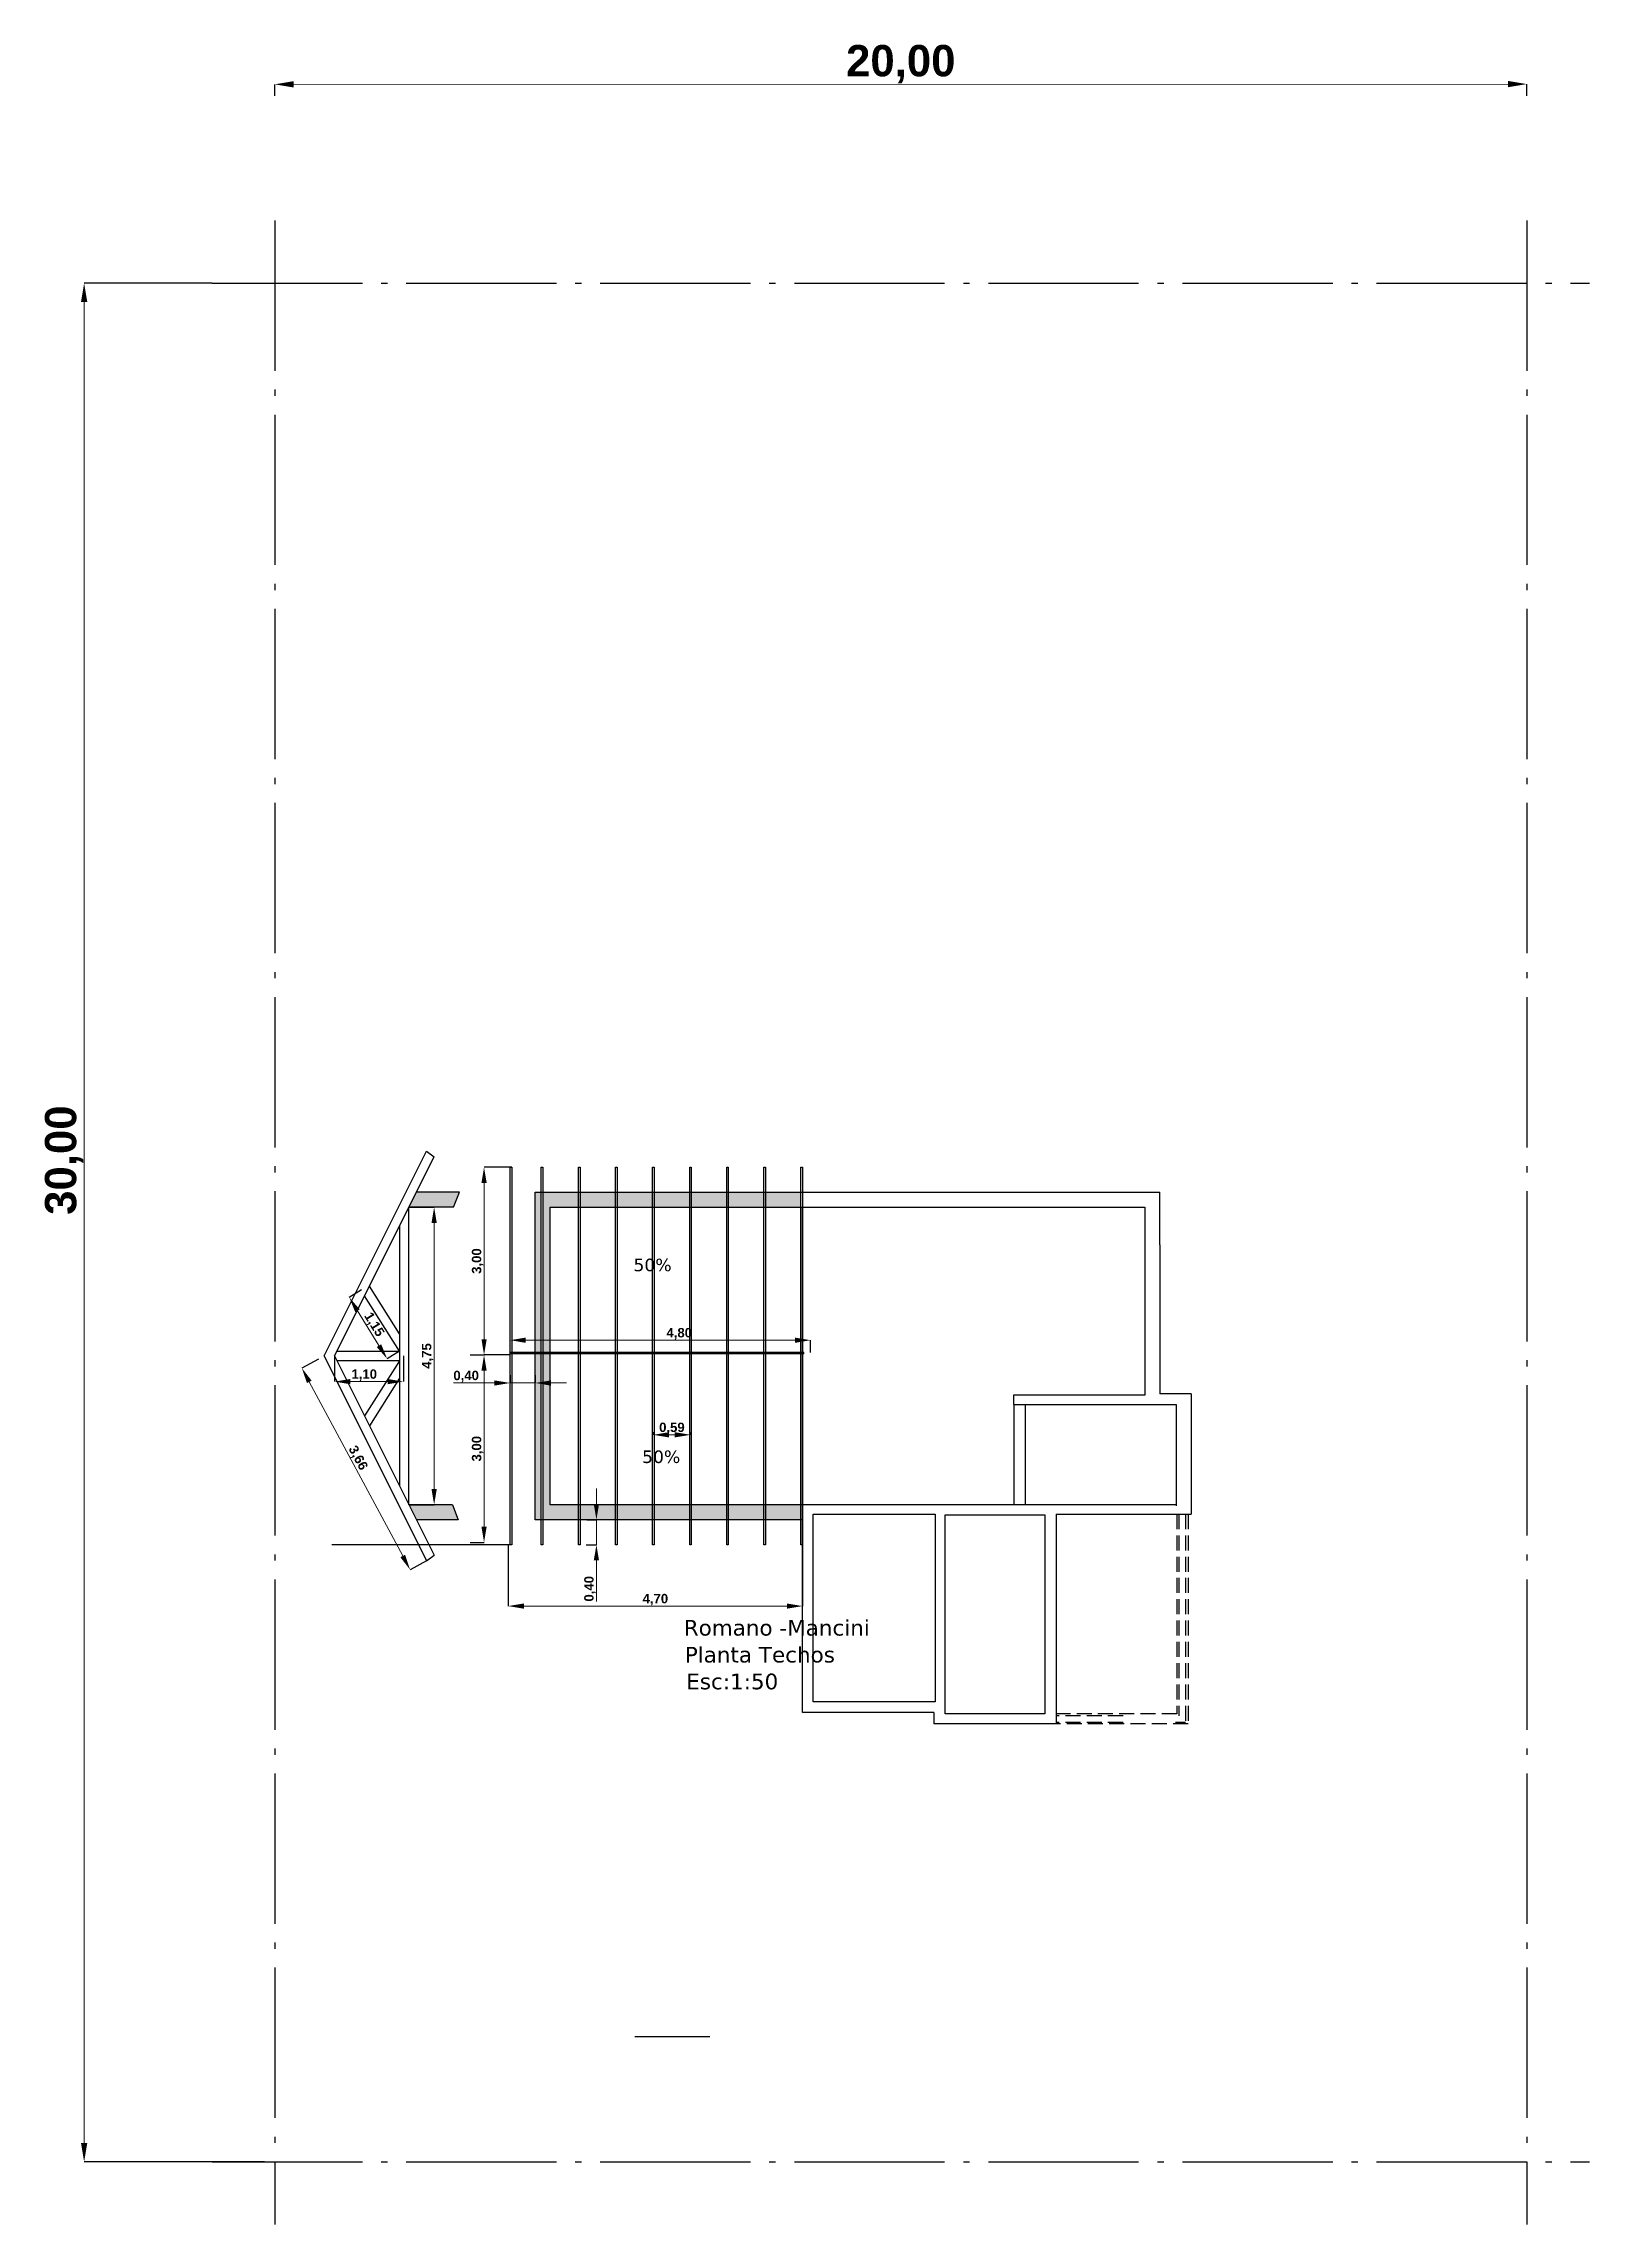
# Model space of a CAD drawing. Header units: millimetres. Extents: x 1560 to 3571, y 1479 to 1743.
# Drawn here: x 1559.64 to 1584.33, y 1479.09 to 1513.92 of the extents above; entities outside this region: 1.
import ezdxf

# ---------------------------------------------------------------- set-up
doc = ezdxf.new("R2010")
doc.units = ezdxf.units.MM
doc.header["$PDMODE"] = 3
doc.linetypes.add('ACAD_ISO02W100', pattern=[15, 12, -3])
doc.linetypes.add('ACAD_ISO04W100', pattern=[30, 24, -3, 0, -3])
for name, color, linetype in [('0-Límites', 2, 'Continuous'), ('2 - Pisos', 252, 'Continuous'), ('2-Muro 15', 160, 'Continuous'), ('2-Muro 8', 253, 'Continuous'), ('2-Revoques', 7, 'Continuous'), ('3-Replanteo Carpinterías', 30, 'Continuous'), ('3-Ventanas', 7, 'Continuous'), ('6-Revoques', 7, 'Continuous')]:
    doc.layers.add(name, color=color, linetype=linetype)
doc.layers.add('01', color=50, linetype='Continuous', lineweight=30)
doc.layers.add('cotas', color=104, linetype='Continuous', lineweight=18)
doc.styles.add('SANSSERIFBOLD', font='sasb____.pfb')
doc.styles.get("Standard").update_dxf_attribs({"font": 'ARIAL.TTF'})
doc.dimstyles.new('ISO-25', dxfattribs={"dimtxt": 2.5, "dimasz": 2.5, "dimexe": 1.25, "dimexo": 0.625, "dimtad": 1, "dimtxsty": 'Standard', "dimcen": 2.5, "dimadec": 0, "dimazin": 0, "dimtfac": 1, "dimtmove": 0, "dimatfit": 3, "dimfxl": 0, "dimarcsym": 0})

# ---------------------------------------------------------------- blocks, each defined once
blk = doc.blocks.new('*D3')
at = {"layer": 'cotas', "color": 0, "linetype": 'Continuous', "lineweight": -2}
for p, q in [((1563.334, 1513.086), (1563.334, 1513.269)), ((1583.334, 1513.086), (1583.334, 1513.273))]:
    blk.add_line(p, q, dxfattribs=at)
at = {"layer": 'cotas', "color": 0, "linetype": 'Continuous', "lineweight": 9}
blk.add_line((1583.034, 1513.273), (1563.634, 1513.269), dxfattribs=at)
at = {"layer": 'cotas', "color": 0, "linetype": 'Continuous'}
for points in [[(1563.634, 1513.319), (1563.634, 1513.219), (1563.334, 1513.269)], [(1583.034, 1513.323), (1583.034, 1513.223), (1583.334, 1513.273)]]:
    blk.add_solid(points, dxfattribs=at)
at = {"layer": 'Defpoints', "color": 0, "linetype": 'Continuous'}
for p in [(1563.334, 1513.269), (1563.334, 1513.086), (1583.334, 1513.086)]:
    blk.add_point(p, dxfattribs=at)
at = {"layer": 'cotas', "linetype": 'Continuous', "insert": (1573.334, 1513.591), "char_height": 0.5, "attachment_point": 5, "rotation": 0.0124, "style": 'SANSSERIFBOLD'}
blk.add_mtext('20,00', dxfattribs=at)
blk = doc.blocks.new('*D4')
at = {"layer": 'cotas', "color": 0, "linetype": 'Continuous', "lineweight": -2}
for p, q in [((1562.334, 1510.093), (1560.289, 1510.093)), ((1563.168, 1480.093), (1560.289, 1480.093))]:
    blk.add_line(p, q, dxfattribs=at)
at = {"layer": 'cotas', "color": 0, "linetype": 'Continuous', "lineweight": 9}
blk.add_line((1560.289, 1509.793), (1560.289, 1480.393), dxfattribs=at)
at = {"layer": 'cotas', "color": 0, "linetype": 'Continuous'}
for points in [[(1560.239, 1509.793), (1560.339, 1509.793), (1560.289, 1510.093)], [(1560.239, 1480.393), (1560.339, 1480.393), (1560.289, 1480.093)]]:
    blk.add_solid(points, dxfattribs=at)
at = {"layer": 'Defpoints', "color": 0, "linetype": 'Continuous'}
for p in [(1562.334, 1510.093), (1560.289, 1480.093), (1563.168, 1480.093)]:
    blk.add_point(p, dxfattribs=at)
at = {"layer": 'cotas', "linetype": 'Continuous', "insert": (1559.969, 1496.089), "char_height": 0.5, "attachment_point": 5, "rotation": 90, "style": 'SANSSERIFBOLD'}
blk.add_mtext('30,00', dxfattribs=at)
blk = doc.blocks.new('*D5')
at = {"layer": 'cotas', "color": 0, "linetype": 'Continuous', "lineweight": 9}
for p, q in [((1566.844, 1492.53), (1566.188, 1492.53)), ((1567.494, 1492.53), (1567.094, 1492.53)), ((1567.744, 1492.53), (1567.994, 1492.53))]:
    blk.add_line(p, q, dxfattribs=at)
at = {"layer": 'cotas', "color": 0, "linetype": 'Continuous', "lineweight": -2}
for p, q in [((1567.094, 1492.657), (1567.094, 1492.53)), ((1567.494, 1492.657), (1567.494, 1492.53))]:
    blk.add_line(p, q, dxfattribs=at)
at = {"layer": 'cotas', "color": 0, "linetype": 'Continuous'}
for points in [[(1566.844, 1492.571), (1566.844, 1492.488), (1567.094, 1492.53)], [(1567.744, 1492.571), (1567.744, 1492.488), (1567.494, 1492.53)]]:
    blk.add_solid(points, dxfattribs=at)
at = {"layer": 'Defpoints', "color": 0, "linetype": 'Continuous'}
for p in [(1567.094, 1492.657), (1567.094, 1492.53), (1567.494, 1492.657)]:
    blk.add_point(p, dxfattribs=at)
at = {"layer": 'cotas', "linetype": 'Continuous', "insert": (1566.391, 1492.633), "char_height": 0.15, "attachment_point": 5, "style": 'SANSSERIFBOLD'}
blk.add_mtext('0,40', dxfattribs=at)
blk = doc.blocks.new('*D6')
at = {"layer": 'cotas', "color": 0, "linetype": 'Continuous', "lineweight": -2}
for p, q in [((1566.458, 1492.978), (1566.677, 1492.978)), ((1566.458, 1489.983), (1566.677, 1489.983))]:
    blk.add_line(p, q, dxfattribs=at)
at = {"layer": 'cotas', "color": 0, "linetype": 'Continuous', "lineweight": 9}
blk.add_line((1566.677, 1490.233), (1566.677, 1492.728), dxfattribs=at)
at = {"layer": 'cotas', "color": 0, "linetype": 'Continuous'}
for points in [[(1566.636, 1492.728), (1566.719, 1492.728), (1566.677, 1492.978)], [(1566.636, 1490.233), (1566.719, 1490.233), (1566.677, 1489.983)]]:
    blk.add_solid(points, dxfattribs=at)
at = {"layer": 'Defpoints', "color": 0, "linetype": 'Continuous'}
for p in [(1566.458, 1492.978), (1566.677, 1492.978), (1566.458, 1489.983)]:
    blk.add_point(p, dxfattribs=at)
at = {"layer": 'cotas', "linetype": 'Continuous', "insert": (1566.574, 1491.48), "char_height": 0.15, "attachment_point": 5, "rotation": 90, "style": 'SANSSERIFBOLD'}
blk.add_mtext('3,00', dxfattribs=at)
blk = doc.blocks.new('*D7')
at = {"layer": 'cotas', "color": 0, "linetype": 'Continuous', "lineweight": -2}
for p, q in [((1567.119, 1495.976), (1566.677, 1495.976)), ((1567.094, 1492.978), (1566.677, 1492.978))]:
    blk.add_line(p, q, dxfattribs=at)
at = {"layer": 'cotas', "color": 0, "linetype": 'Continuous', "lineweight": 9}
blk.add_line((1566.677, 1493.228), (1566.677, 1495.726), dxfattribs=at)
at = {"layer": 'cotas', "color": 0, "linetype": 'Continuous'}
for points in [[(1566.636, 1495.726), (1566.719, 1495.726), (1566.677, 1495.976)], [(1566.636, 1493.228), (1566.719, 1493.228), (1566.677, 1492.978)]]:
    blk.add_solid(points, dxfattribs=at)
at = {"layer": 'Defpoints', "color": 0, "linetype": 'Continuous'}
for p in [(1566.677, 1495.976), (1567.119, 1495.976), (1567.094, 1492.978)]:
    blk.add_point(p, dxfattribs=at)
at = {"layer": 'cotas', "linetype": 'Continuous', "insert": (1566.574, 1494.477), "char_height": 0.15, "attachment_point": 5, "rotation": 90, "style": 'SANSSERIFBOLD'}
blk.add_mtext('3,00', dxfattribs=at)
blk = doc.blocks.new('*D8')
at = {"layer": 'cotas', "color": 0, "linetype": 'Continuous', "lineweight": 9}
for p, q in [((1568.472, 1490.596), (1568.472, 1490.846)), ((1568.472, 1490.346), (1568.472, 1489.946)), ((1568.472, 1489.696), (1568.472, 1489.039))]:
    blk.add_line(p, q, dxfattribs=at)
at = {"layer": 'cotas', "color": 0, "linetype": 'Continuous', "lineweight": -2}
for p, q in [((1568.321, 1490.346), (1568.472, 1490.346)), ((1568.308, 1489.946), (1568.472, 1489.946))]:
    blk.add_line(p, q, dxfattribs=at)
at = {"layer": 'cotas', "color": 0, "linetype": 'Continuous'}
for points in [[(1568.43, 1490.596), (1568.514, 1490.596), (1568.472, 1490.346)], [(1568.43, 1489.696), (1568.514, 1489.696), (1568.472, 1489.946)]]:
    blk.add_solid(points, dxfattribs=at)
at = {"layer": 'Defpoints', "color": 0, "linetype": 'Continuous'}
for p in [(1568.321, 1490.346), (1568.308, 1489.946), (1568.472, 1489.946)]:
    blk.add_point(p, dxfattribs=at)
at = {"layer": 'cotas', "linetype": 'Continuous', "insert": (1568.369, 1489.243), "char_height": 0.15, "attachment_point": 5, "rotation": 90, "style": 'SANSSERIFBOLD'}
blk.add_mtext('0,40', dxfattribs=at)
blk = doc.blocks.new('*D9')
at = {"layer": 'cotas', "color": 0, "linetype": 'Continuous', "lineweight": -2}
for p, q in [((1567.094, 1493.018), (1567.094, 1493.213)), ((1571.893, 1493.018), (1571.893, 1493.213))]:
    blk.add_line(p, q, dxfattribs=at)
at = {"layer": 'cotas', "color": 0, "linetype": 'Continuous', "lineweight": 9}
blk.add_line((1567.344, 1493.213), (1571.643, 1493.213), dxfattribs=at)
at = {"layer": 'cotas', "color": 0, "linetype": 'Continuous'}
for points in [[(1567.344, 1493.255), (1567.344, 1493.171), (1567.094, 1493.213)], [(1571.643, 1493.255), (1571.643, 1493.171), (1571.893, 1493.213)]]:
    blk.add_solid(points, dxfattribs=at)
at = {"layer": 'Defpoints', "color": 0, "linetype": 'Continuous'}
for p in [(1567.094, 1493.018), (1571.893, 1493.213), (1571.893, 1493.018)]:
    blk.add_point(p, dxfattribs=at)
at = {"layer": 'cotas', "linetype": 'Continuous', "insert": (1569.795, 1493.316), "char_height": 0.15, "attachment_point": 5, "style": 'SANSSERIFBOLD'}
blk.add_mtext('4,80', dxfattribs=at)
blk = doc.blocks.new('*D10')
at = {"layer": 'cotas', "color": 0, "linetype": 'Continuous', "lineweight": -2}
for p, q in [((1569.381, 1491.742), (1569.381, 1491.702)), ((1569.974, 1491.742), (1569.974, 1491.702))]:
    blk.add_line(p, q, dxfattribs=at)
at = {"layer": 'cotas', "color": 0, "linetype": 'Continuous', "lineweight": 9}
blk.add_line((1569.631, 1491.702), (1569.724, 1491.702), dxfattribs=at)
at = {"layer": 'cotas', "color": 0, "linetype": 'Continuous'}
for points in [[(1569.631, 1491.744), (1569.631, 1491.66), (1569.381, 1491.702)], [(1569.724, 1491.744), (1569.724, 1491.66), (1569.974, 1491.702)]]:
    blk.add_solid(points, dxfattribs=at)
at = {"layer": 'Defpoints', "color": 0, "linetype": 'Continuous'}
for p in [(1569.381, 1491.742), (1569.974, 1491.742), (1569.974, 1491.702)]:
    blk.add_point(p, dxfattribs=at)
at = {"layer": 'cotas', "linetype": 'Continuous', "insert": (1569.678, 1491.805), "char_height": 0.15, "attachment_point": 5, "style": 'SANSSERIFBOLD'}
blk.add_mtext('0,59', dxfattribs=at)
blk = doc.blocks.new('*D11')
at = {"layer": 'cotas', "color": 0, "linetype": 'Continuous', "lineweight": -2}
for p, q in [((1565.478, 1495.336), (1565.88, 1495.336)), ((1565.477, 1490.586), (1565.88, 1490.586))]:
    blk.add_line(p, q, dxfattribs=at)
at = {"layer": 'cotas', "color": 0, "linetype": 'Continuous', "lineweight": 9}
blk.add_line((1565.88, 1490.836), (1565.88, 1495.086), dxfattribs=at)
at = {"layer": 'cotas', "color": 0, "linetype": 'Continuous'}
for points in [[(1565.838, 1495.086), (1565.922, 1495.086), (1565.88, 1495.336)], [(1565.838, 1490.836), (1565.922, 1490.836), (1565.88, 1490.586)]]:
    blk.add_solid(points, dxfattribs=at)
at = {"layer": 'Defpoints', "color": 0, "linetype": 'Continuous'}
for p in [(1565.478, 1495.336), (1565.88, 1495.336), (1565.477, 1490.586)]:
    blk.add_point(p, dxfattribs=at)
at = {"layer": 'cotas', "linetype": 'Continuous', "insert": (1565.777, 1492.961), "char_height": 0.15, "attachment_point": 5, "rotation": 90, "style": 'SANSSERIFBOLD'}
blk.add_mtext('4,75', dxfattribs=at)
blk = doc.blocks.new('*D12')
at = {"layer": 'cotas', "color": 0, "linetype": 'Continuous', "lineweight": -2}
for p, q in [((1564.29, 1492.961), (1564.29, 1492.552)), ((1565.389, 1492.961), (1565.389, 1492.552))]:
    blk.add_line(p, q, dxfattribs=at)
at = {"layer": 'cotas', "color": 0, "linetype": 'Continuous', "lineweight": 9}
blk.add_line((1564.54, 1492.552), (1565.139, 1492.552), dxfattribs=at)
at = {"layer": 'cotas', "color": 0, "linetype": 'Continuous'}
for points in [[(1564.54, 1492.593), (1564.54, 1492.51), (1564.29, 1492.552)], [(1565.139, 1492.593), (1565.139, 1492.51), (1565.389, 1492.552)]]:
    blk.add_solid(points, dxfattribs=at)
at = {"layer": 'Defpoints', "color": 0, "linetype": 'Continuous'}
for p in [(1564.29, 1492.961), (1565.389, 1492.961), (1565.389, 1492.552)]:
    blk.add_point(p, dxfattribs=at)
at = {"layer": 'cotas', "linetype": 'Continuous', "insert": (1564.763, 1492.655), "char_height": 0.15, "attachment_point": 5, "style": 'SANSSERIFBOLD'}
blk.add_mtext('1,10', dxfattribs=at)
blk = doc.blocks.new('*D13')
at = {"layer": 'cotas', "color": 0, "linetype": 'Continuous', "lineweight": -2}
for p, q in [((1564.722, 1494.019), (1564.524, 1493.897)), ((1565.328, 1493.036), (1565.13, 1492.914))]:
    blk.add_line(p, q, dxfattribs=at)
at = {"layer": 'cotas', "color": 0, "linetype": 'Continuous', "lineweight": 9}
blk.add_line((1564.655, 1493.684), (1564.998, 1493.127), dxfattribs=at)
at = {"layer": 'cotas', "color": 0, "linetype": 'Continuous'}
for points in [[(1564.69, 1493.706), (1564.619, 1493.662), (1564.524, 1493.897)], [(1565.034, 1493.148), (1564.963, 1493.105), (1565.13, 1492.914)]]:
    blk.add_solid(points, dxfattribs=at)
at = {"layer": 'Defpoints', "color": 0, "linetype": 'Continuous'}
for p in [(1564.722, 1494.019), (1565.328, 1493.036), (1565.13, 1492.914)]:
    blk.add_point(p, dxfattribs=at)
at = {"layer": 'cotas', "linetype": 'Continuous', "insert": (1564.914, 1493.459), "char_height": 0.15, "attachment_point": 5, "rotation": 301.632, "style": 'SANSSERIFBOLD'}
blk.add_mtext('1,15', dxfattribs=at)
blk = doc.blocks.new('*D14')
at = {"layer": 'cotas', "color": 0, "linetype": 'Continuous', "lineweight": -2}
for p, q in [((1567.064, 1489.946), (1567.064, 1488.967)), ((1571.764, 1489.946), (1571.764, 1488.967))]:
    blk.add_line(p, q, dxfattribs=at)
at = {"layer": 'cotas', "color": 0, "linetype": 'Continuous', "lineweight": 9}
blk.add_line((1567.314, 1488.967), (1571.514, 1488.967), dxfattribs=at)
at = {"layer": 'cotas', "color": 0, "linetype": 'Continuous'}
for points in [[(1567.314, 1489.009), (1567.314, 1488.925), (1567.064, 1488.967)], [(1571.514, 1489.009), (1571.514, 1488.925), (1571.764, 1488.967)]]:
    blk.add_solid(points, dxfattribs=at)
at = {"layer": 'Defpoints', "color": 0, "linetype": 'Continuous'}
for p in [(1567.064, 1489.946), (1571.764, 1489.946), (1571.764, 1488.967)]:
    blk.add_point(p, dxfattribs=at)
at = {"layer": 'cotas', "linetype": 'Continuous', "insert": (1569.414, 1489.07), "char_height": 0.15, "attachment_point": 5, "style": 'SANSSERIFBOLD'}
blk.add_mtext('4,70', dxfattribs=at)
blk = doc.blocks.new('*D15')
at = {"layer": 'cotas', "color": 0, "linetype": 'Continuous', "lineweight": -2}
for p, q in [((1564.03, 1492.909), (1563.767, 1492.768)), ((1565.759, 1489.688), (1565.496, 1489.547))]:
    blk.add_line(p, q, dxfattribs=at)
at = {"layer": 'cotas', "color": 0, "linetype": 'Continuous', "lineweight": 9}
blk.add_line((1563.885, 1492.548), (1565.378, 1489.767), dxfattribs=at)
at = {"layer": 'cotas', "color": 0, "linetype": 'Continuous'}
for points in [[(1563.922, 1492.568), (1563.848, 1492.528), (1563.767, 1492.768)], [(1565.415, 1489.787), (1565.341, 1489.747), (1565.496, 1489.547)]]:
    blk.add_solid(points, dxfattribs=at)
at = {"layer": 'Defpoints', "color": 0, "linetype": 'Continuous'}
for p in [(1564.03, 1492.909), (1565.496, 1489.547), (1565.759, 1489.688)]:
    blk.add_point(p, dxfattribs=at)
at = {"layer": 'cotas', "linetype": 'Continuous', "insert": (1564.656, 1491.329), "char_height": 0.15, "attachment_point": 5, "rotation": 298.2245, "style": 'SANSSERIFBOLD'}
blk.add_mtext('3,66', dxfattribs=at)

msp = doc.modelspace()

# ---------------------------------------------------------------- hatches: boundary and pattern name
at = {"layer": '2-Muro 15'}
h = msp.add_hatch(dxfattribs=at)
h.set_pattern_fill('DOTS', color=256, scale=0.002, style=0)
h.paths.add_polyline_path([(3569.324, 1742.583), (3569.174, 1742.583), (3569.174, 1737.283), (3570.724, 1737.283), (3570.724, 1737.433), (3569.324, 1737.433)])
h.paths.add_polyline_path([(3569.324, 1737.283), (3569.174, 1737.283), (3569.174, 1734.273), (3569.324, 1734.273)])
at = {"layer": '2-Muro 8'}
for points in [[(1565.598, 1495.576), (1565.478, 1495.336), (1566.187, 1495.336), (1566.283, 1495.576)], [(1568.296, 1495.576), (1567.759, 1495.576), (1567.759, 1495.336), (1568.296, 1495.336)], [(1568.867, 1495.576), (1568.321, 1495.576), (1568.321, 1495.336), (1568.867, 1495.336)], [(1569.437, 1495.576), (1568.892, 1495.576), (1568.892, 1495.336), (1569.437, 1495.336)], [(1570.01, 1495.576), (1569.462, 1495.576), (1569.462, 1495.336), (1570.01, 1495.336)], [(1570.58, 1495.576), (1570.035, 1495.576), (1570.035, 1495.336), (1570.58, 1495.336)], [(1571.155, 1495.576), (1570.605, 1495.576), (1570.605, 1495.336), (1571.155, 1495.336)], [(1571.739, 1495.576), (1571.18, 1495.576), (1571.18, 1495.336), (1571.739, 1495.336)], [(1565.478, 1490.586), (1565.598, 1490.346), (1566.262, 1490.346), (1566.173, 1490.586)], [(1568.296, 1490.586), (1567.759, 1490.586), (1567.759, 1490.346), (1568.296, 1490.346)], [(1568.867, 1490.586), (1568.321, 1490.586), (1568.321, 1490.346), (1568.867, 1490.346)], [(1569.437, 1490.586), (1568.892, 1490.586), (1568.892, 1490.346), (1569.437, 1490.346)], [(1570.01, 1490.586), (1569.462, 1490.586), (1569.462, 1490.346), (1570.01, 1490.346)], [(1570.58, 1490.586), (1570.035, 1490.586), (1570.035, 1490.346), (1570.58, 1490.346)], [(1571.155, 1490.586), (1570.605, 1490.586), (1570.605, 1490.346), (1571.155, 1490.346)], [(1571.739, 1490.586), (1571.18, 1490.586), (1571.18, 1490.346), (1571.739, 1490.346)]]:
    msp.add_hatch(color=256, dxfattribs=at).paths.add_polyline_path(points)
h = msp.add_hatch(color=256, dxfattribs=at)
h.paths.add_polyline_path([(1567.734, 1495.336), (1571.739, 1495.336), (1571.739, 1495.576), (1567.617, 1495.576), (1567.617, 1493.018), (1567.734, 1493.018)])
h.paths.add_polyline_path([(1567.592, 1495.576), (1567.494, 1495.576), (1567.494, 1493.018), (1567.592, 1493.018)])
h = msp.add_hatch(color=256, dxfattribs=at)
h.paths.add_polyline_path([(1567.734, 1492.993), (1567.617, 1492.993), (1567.617, 1490.346), (1571.739, 1490.346), (1571.739, 1490.586), (1567.734, 1490.586)])
h.paths.add_polyline_path([(1567.592, 1492.993), (1567.494, 1492.993), (1567.494, 1490.346), (1567.592, 1490.346)])

# ---------------------------------------------------------------- linework, layer by layer
at = {"layer": '0-Límites', "linetype": 'ACAD_ISO04W100', "ltscale": 0.1}
for p, q in [((1563.334, 1511.093), (1563.334, 1479.093)), ((1583.334, 1511.093), (1583.334, 1479.093)), ((1562.334, 1510.093), (1584.334, 1510.093)), ((1562.334, 1480.093), (1584.334, 1480.093))]:
    msp.add_line(p, q, dxfattribs=at)
at = {"layer": '01'}
for p, q in [((1564.123, 1492.961), (1565.759, 1496.234)), ((1565.759, 1496.234), (1565.881, 1496.142)), ((1564.29, 1492.961), (1565.881, 1496.142)), ((1571.739, 1495.576), (1571.739, 1495.976)), ((1571.739, 1495.976), (1571.764, 1495.976)), ((1571.764, 1495.976), (1571.764, 1489.946)), ((1566.283, 1495.576), (1565.598, 1495.576)), ((1566.187, 1495.336), (1566.283, 1495.576)), ((1571.739, 1489.946), (1571.739, 1495.576)), ((1566.187, 1495.336), (1565.478, 1495.336)), ((1565.478, 1490.586), (1565.478, 1495.336)), ((1565.478, 1490.586), (1565.478, 1495.336)), ((1565.328, 1495.036), (1565.328, 1490.886)), ((1565.328, 1493.317), (1564.848, 1494.076)), ((1565.328, 1493.036), (1564.769, 1493.919)), ((1571.784, 1493.018), (1567.094, 1493.018)), ((1567.094, 1492.993), (1567.094, 1493.018)), ((1571.784, 1492.993), (1571.784, 1493.018)), ((1564.123, 1492.961), (1565.759, 1489.688)), ((1564.29, 1492.961), (1565.881, 1489.78)), ((1565.328, 1492.886), (1564.769, 1492.003)), ((1571.784, 1492.993), (1567.094, 1492.993)), ((1565.328, 1492.605), (1564.848, 1491.846)), ((1566.173, 1490.586), (1565.478, 1490.586)), ((1566.173, 1490.586), (1566.262, 1490.346)), ((1566.262, 1490.346), (1565.598, 1490.346)), ((1571.764, 1490.346), (1571.764, 1489.946)), ((1571.764, 1489.946), (1571.739, 1489.946)), ((1565.759, 1489.688), (1565.881, 1489.78))]:
    msp.add_line(p, q, dxfattribs=at)
for points in [[(1567.094, 1495.976), (1567.119, 1495.976), (1567.119, 1489.946), (1567.094, 1489.946)], [(1567.592, 1495.976), (1567.617, 1495.976), (1567.617, 1489.946), (1567.592, 1489.946)], [(1568.185, 1495.976), (1568.21, 1495.976), (1568.21, 1489.946), (1568.185, 1489.946)], [(1568.777, 1495.976), (1568.802, 1495.976), (1568.802, 1489.946), (1568.777, 1489.946)], [(1569.37, 1495.976), (1569.395, 1495.976), (1569.395, 1489.946), (1569.37, 1489.946)], [(1569.962, 1495.976), (1569.987, 1495.976), (1569.987, 1489.946), (1569.962, 1489.946)], [(1570.554, 1495.976), (1570.579, 1495.976), (1570.579, 1489.946), (1570.554, 1489.946)], [(1571.147, 1495.976), (1571.172, 1495.976), (1571.172, 1489.946), (1571.147, 1489.946)], [(1571.739, 1495.976), (1571.764, 1495.976), (1571.764, 1489.946), (1571.739, 1489.946)]]:
    msp.add_lwpolyline(points, close=True, dxfattribs=at)
msp.add_lwpolyline([(1564.328, 1493.036), (1565.328, 1493.036), (1565.328, 1492.886), (1564.328, 1492.886)], dxfattribs=at)
at = {"layer": '2 - Pisos'}
msp.add_line((1570.284, 1482.086), (1569.084, 1482.086), dxfattribs=at)
at = {"layer": '2-Muro 15', "linetype": 'ACAD_ISO02W100', "ltscale": 0.02}
for p, q in [((1577.774, 1490.436), (1577.774, 1487.216)), ((1577.884, 1490.436), (1577.884, 1487.106)), ((1576.884, 1487.216), (1575.814, 1487.216)), ((1576.884, 1487.106), (1575.814, 1487.106)), ((1577.884, 1487.106), (1577.724, 1487.106))]:
    msp.add_line(p, q, dxfattribs=at)
at = {"layer": '2-Muro 8'}
msp.add_line((1567.107, 1489.946), (1564.244, 1489.946), dxfattribs=at)
at = {"layer": '2-Revoques'}
for p, q in [((1577.234, 1495.336), (1577.234, 1492.336)), ((1577.474, 1494.736), (1577.474, 1492.356)), ((1577.234, 1492.336), (1575.134, 1492.336)), ((1575.134, 1492.336), (1575.134, 1492.186)), ((1577.974, 1492.356), (1577.474, 1492.356)), ((1577.974, 1492.356), (1577.974, 1490.436)), ((1575.134, 1492.186), (1577.734, 1492.186)), ((1575.139, 1492.186), (1575.139, 1490.596)), ((1575.319, 1492.186), (1575.319, 1490.586)), ((1577.734, 1492.186), (1577.734, 1490.566)), ((1571.764, 1487.266), (1571.764, 1490.346)), ((1571.934, 1487.436), (1571.934, 1490.436)), ((1571.934, 1490.436), (1573.884, 1490.436)), ((1573.884, 1490.436), (1573.884, 1487.436)), ((1574.044, 1490.426), (1575.634, 1490.426)), ((1574.044, 1487.246), (1574.044, 1490.426)), ((1575.634, 1490.426), (1575.634, 1487.246)), ((1575.814, 1490.436), (1575.814, 1487.086)), ((1575.814, 1490.436), (1577.974, 1490.436)), ((1573.864, 1487.266), (1571.764, 1487.266)), ((1573.884, 1487.436), (1571.934, 1487.436)), ((1573.864, 1487.266), (1573.864, 1487.086)), ((1575.634, 1487.246), (1574.044, 1487.246)), ((1575.814, 1487.086), (1573.864, 1487.086)), ((1574.084, 1487.086), (1573.864, 1487.086))]:
    msp.add_line(p, q, dxfattribs=at)
at = {"layer": '2-Revoques', "linetype": 'ACAD_ISO02W100', "ltscale": 0.02}
for p, q in [((1577.744, 1490.436), (1577.744, 1487.246)), ((1577.924, 1490.436), (1577.924, 1487.086)), ((1577.744, 1487.246), (1575.814, 1487.246)), ((1577.924, 1487.086), (1575.814, 1487.086)), ((1577.924, 1487.086), (1577.704, 1487.086))]:
    msp.add_line(p, q, dxfattribs=at)
at = {"layer": '3-Replanteo Carpinterías'}
for p, q in [((1567.494, 1495.576), (1577.474, 1495.576)), ((1567.494, 1490.346), (1567.494, 1495.576)), ((1567.734, 1495.336), (1577.234, 1495.336)), ((1567.734, 1490.586), (1567.734, 1495.336)), ((1571.764, 1490.346), (1571.764, 1495.336)), ((1567.734, 1490.586), (1567.734, 1491.236)), ((1577.734, 1490.586), (1567.734, 1490.586)), ((1571.764, 1490.346), (1567.494, 1490.346))]:
    msp.add_line(p, q, dxfattribs=at)
at = {"layer": '3-Ventanas'}
msp.add_line((1577.474, 1494.736), (1577.474, 1495.576), dxfattribs=at)

# ---------------------------------------------------------------- texts
at = {"layer": '2 - Pisos', "color": 7, "char_height": 0.2, "attachment_point": 1}
for s, insert, width in [('{\\fVerdana|b0|i0|c0|p34;\\W8.6315;     \\W1;50%}', (1565.3, 1494.515), 8.94817), ('{\\fVerdana|b0|i0|c0|p34;\\W5.1929;  \\W1;50%}', (1568.296, 1491.452), 2.60946)]:
    msp.add_mtext(s, dxfattribs=dict(at, insert=insert, width=width))
at = {"layer": '6-Revoques', "color": 7, "char_height": 0.25, "width": 1.367794766338193e-13, "attachment_point": 1}
for s, insert in [('{\\fVerdana|b0|i0|c0|p34;Romano -Mancini}', (1569.867, 1488.746)), ('{\\fVerdana|b0|i0|c0|p34;Planta Techos}', (1569.884, 1488.316)), ('{\\fVerdana|b0|i0|c0|p34;Esc:1:50}', (1569.907, 1487.888))]:
    msp.add_mtext(s, dxfattribs=dict(at, insert=insert))

# ---------------------------------------------------------------- dimensions: what is measured, and where the dimension line sits
at = {"layer": 'cotas', "linetype": 'Continuous'}
for base, p1, p2, angle, override, picture, middle, dimtype in [((1563.334, 1513.269), (1583.334, 1513.086), (1563.334, 1513.086), 0.0124, {"dimtxt": 0.5, "dimasz": 0.3, "dimexe": 0, "dimexo": 0, "dimgap": 0.01, "dimzin": 0, "dimtxsty": 'SANSSERIFBOLD', "dimclrt": 256, "dimlwd": 9}, '*D3', (1573.334, 1513.271), 160), ((1560.289, 1480.093), (1562.334, 1510.093), (1563.168, 1480.093), 90, {"dimtxt": 0.5, "dimasz": 0.3, "dimexe": 0, "dimexo": 0, "dimgap": 0.01, "dimzin": 0, "dimtxsty": 'SANSSERIFBOLD', "dimclrt": 256, "dimlwd": 9}, '*D4', (1560.289, 1496.089), 160), ((1565.496, 1489.547), (1564.03, 1492.909), (1565.759, 1489.688), 298.2245, {"dimtxt": 0.15, "dimasz": 0.25, "dimexe": 0, "dimexo": 0, "dimgap": 0.01, "dimzin": 0, "dimtxsty": 'SANSSERIFBOLD', "dimclrt": 256, "dimlwd": 9}, '*D15', (1564.566, 1491.28), 161)]:
    dim = msp.add_linear_dim(base=base, p1=p1, p2=p2, angle=angle, dimstyle='ISO-25', override=override, dxfattribs=at)
    dim.commit()
    dim.dimension.update_dxf_attribs({"geometry": picture, "text_midpoint": middle, "dimtype": dimtype})
for base, p1, p2, picture, middle in [((1566.677, 1495.976), (1567.094, 1492.978), (1567.119, 1495.976), '*D7', (1566.574, 1494.477)), ((1565.88, 1495.336), (1565.477, 1490.586), (1565.478, 1495.336), '*D11', (1565.777, 1492.961)), ((1566.677376363, 1492.977938617), (1566.457750941, 1489.982938617), (1566.457750941, 1492.977938617), '*D6', (1566.574372248, 1491.480438617)), ((1568.472, 1489.946), (1568.321, 1490.346), (1568.308, 1489.946), '*D8', (1568.369, 1489.243))]:
    dim = msp.add_linear_dim(base=base, p1=p1, p2=p2, angle=90, dimstyle='ISO-25', override={"dimtxt": 0.15, "dimasz": 0.25, "dimexe": 0, "dimexo": 0, "dimgap": 0.01, "dimzin": 0, "dimtxsty": 'SANSSERIFBOLD', "dimclrt": 256, "dimlwd": 9}, dxfattribs=at)
    dim.commit()
    dim.dimension.update_dxf_attribs({"geometry": picture, "text_midpoint": middle})
dim = msp.add_aligned_dim(p1=(1564.722, 1494.019), p2=(1565.328, 1493.036), distance=-0.233, dimstyle='ISO-25', override={"dimtxt": 0.15, "dimasz": 0.25, "dimexe": 0, "dimexo": 0, "dimgap": 0.01, "dimzin": 0, "dimtxsty": 'SANSSERIFBOLD', "dimclrt": 256, "dimlwd": 9}, dxfattribs=at)
dim.commit()
dim.dimension.update_dxf_attribs({"geometry": '*D13', "text_midpoint": (1564.914, 1493.459)})
for base, p1, p2, picture, middle in [((1571.893, 1493.213), (1567.094, 1493.018), (1571.893, 1493.018), '*D9', (1569.795, 1493.213)), ((1565.389, 1492.552), (1564.29, 1492.961), (1565.389, 1492.961), '*D12', (1564.763, 1492.552))]:
    dim = msp.add_linear_dim(base=base, p1=p1, p2=p2, dimstyle='ISO-25', override={"dimtxt": 0.15, "dimasz": 0.25, "dimexe": 0, "dimexo": 0, "dimgap": 0.01, "dimzin": 0, "dimtxsty": 'SANSSERIFBOLD', "dimclrt": 256, "dimlwd": 9}, dxfattribs=at)
    dim.commit()
    dim.dimension.update_dxf_attribs({"geometry": picture, "text_midpoint": middle, "dimtype": 160})
for base, p1, p2, picture, middle in [((1567.094, 1492.53), (1567.494, 1492.657), (1567.094, 1492.657), '*D5', (1566.391, 1492.633)), ((1569.974, 1491.702), (1569.381, 1491.742), (1569.974, 1491.742), '*D10', (1569.678, 1491.805)), ((1571.764, 1488.967), (1567.064, 1489.946), (1571.764, 1489.946), '*D14', (1569.414, 1489.07))]:
    dim = msp.add_linear_dim(base=base, p1=p1, p2=p2, dimstyle='ISO-25', override={"dimtxt": 0.15, "dimasz": 0.25, "dimexe": 0, "dimexo": 0, "dimgap": 0.01, "dimzin": 0, "dimtxsty": 'SANSSERIFBOLD', "dimclrt": 256, "dimlwd": 9}, dxfattribs=at)
    dim.commit()
    dim.dimension.update_dxf_attribs({"geometry": picture, "text_midpoint": middle})

doc.saveas('drawing.dxf')
